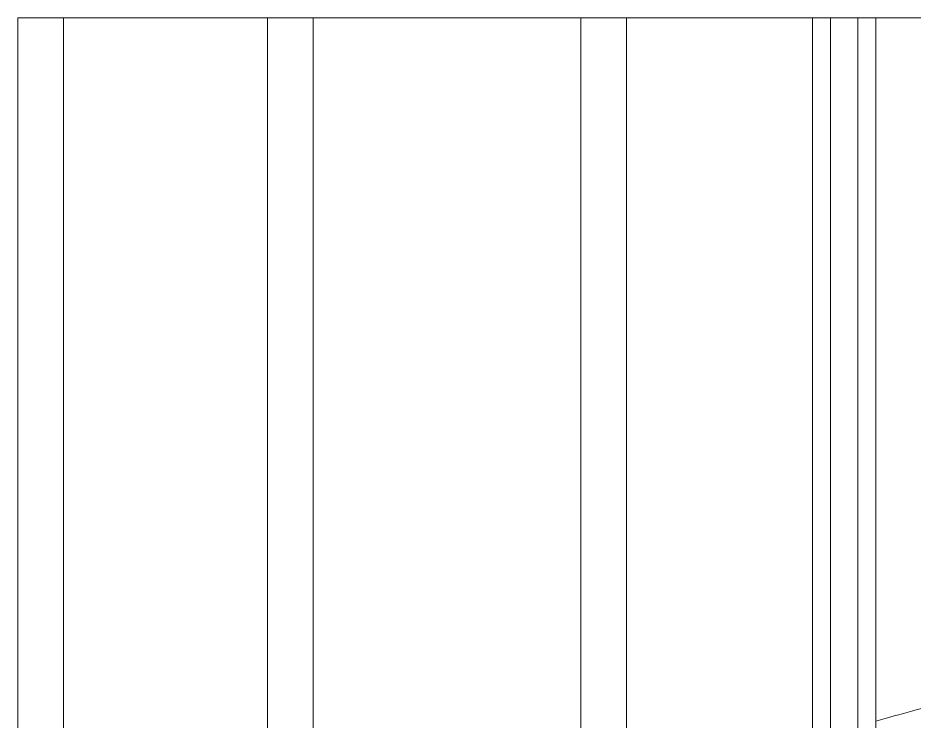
# Model space of a CAD drawing. Header units: millimetres. Extents: x -6314 to 11113, y -129 to 3675.
# Drawn here: x 890.05 to 927.09, y 1176.83 to 1205.89 of the extents above; entities that cross this region are included whole.
import ezdxf

# ---------------------------------------------------------------- set-up
doc = ezdxf.new("R2010")
doc.units = ezdxf.units.MM
doc.layers.add('Equipment', color=123, linetype='Continuous')

# ---------------------------------------------------------------- blocks, each defined once
blk = doc.blocks.new('A$C22f65225')
at = {"layer": 'Equipment', "linetype": 'Continuous', "lineweight": 0, "extrusion": (0, 1, 0)}
for p, q in [((-81.43, 298), (-81.007, 298)), ((-81.43, 260.606), (-81.43, 298)), ((-81.007, 298), (-72.052, 298)), ((-79.718, 250), (-79.718, 298)), ((-72.052, 298), (-68.614, 298)), ((-72.052, 266.111), (-72.052, 298)), ((-70.34, 250), (-70.34, 298)), ((-68.614, 298), (-49.192, 298)), ((-60.282, 250), (-60.282, 298)), ((-58.57, 270.098), (-58.57, 298)), ((-51.58, 262.68), (-51.58, 298)), ((-50.904, 250), (-50.904, 298)), ((-49.868, 250), (-49.868, 298)), ((-49.192, 298), (-46.43, 298)), ((-49.192, 269.478), (-49.192, 298))]:
    blk.add_line(p, q, dxfattribs=at)
at = {"layer": 'Equipment', "linetype": 'Continuous', "lineweight": 0, "extrusion": (0, 0, -1)}
for radius, start, end in [(180, 71.01086, 88.08979), (181.6, 74.28337, 75.1866)]:
    blk.add_arc((0, 96.769), radius, start, end, dxfattribs=at)

msp = doc.modelspace()

# ---------------------------------------------------------------- block references
at = {"xscale": 1.1, "yscale": 1.1, "zscale": 1.1}
msp.add_blockref('A$C22f65225', (979.627, 878.095), dxfattribs=at)

doc.saveas('drawing.dxf')
